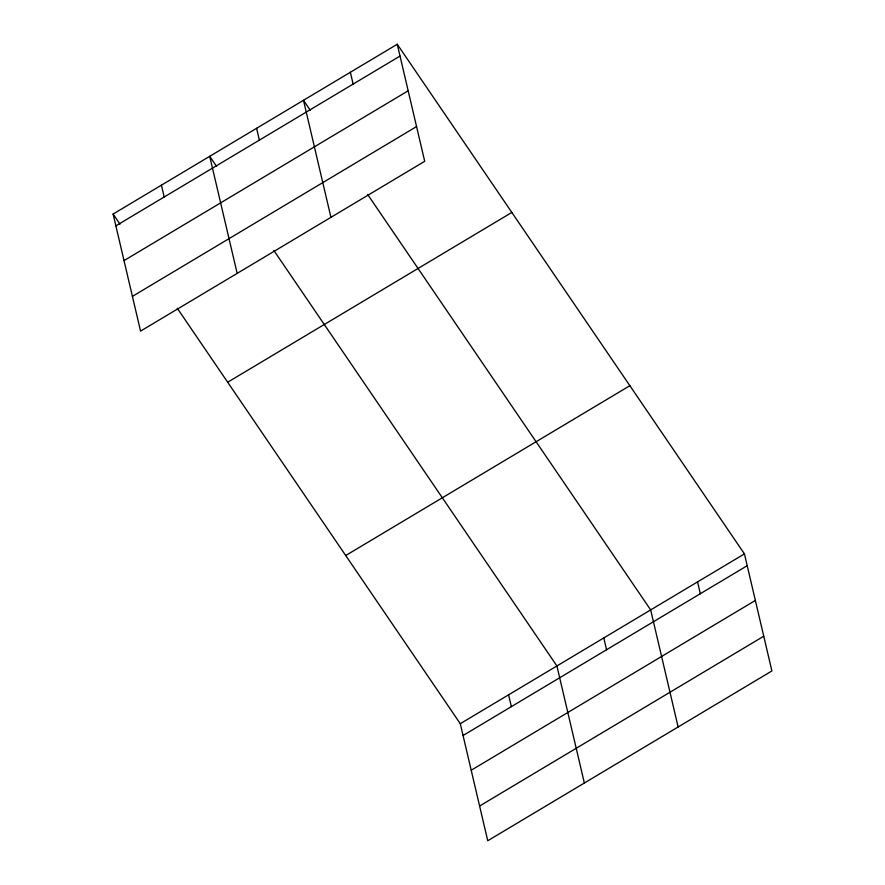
<?xml version="1.0" encoding="UTF-8"?>
<svg xmlns="http://www.w3.org/2000/svg" width="885" height="885" viewBox="0 0 885 885"><rect width="100%" height="100%" fill="white"/><g stroke="black" fill="none" stroke-linecap="round" stroke-linejoin="round"><path stroke-width="1.33" d="M397.254 44.25L424.712 161.302L140.56 331.112L113.103 214.048L397.254 44.25L744.44 553.888L771.897 670.952L487.746 840.75L460.288 723.698L177.266 308.234M115.88 225.863L400.02 56.065M124.022 260.599L408.173 90.79M132.418 296.375L416.558 126.577M227.677 382.231L511.829 212.433M345.725 555.514L629.866 385.705M460.288 723.698L744.44 553.888M463.065 735.501L747.206 565.703M471.207 770.238L755.359 600.439M479.604 806.025L763.755 636.215M310.358 110.371L303.478 100.282L330.935 217.345M367.64 194.468L650.674 609.92L678.131 726.983M216.593 166.413L209.712 156.324L237.169 273.377M273.874 250.499L556.908 665.962L584.354 783.015M113.103 214.048L119.984 224.148M697.557 581.91L700.323 593.724M603.791 637.941L606.557 649.756M508.598 694.825L511.364 706.639M350.372 72.271L353.137 84.086M256.595 128.303L259.371 140.118M161.413 185.186L164.179 197.001"/></g></svg>
